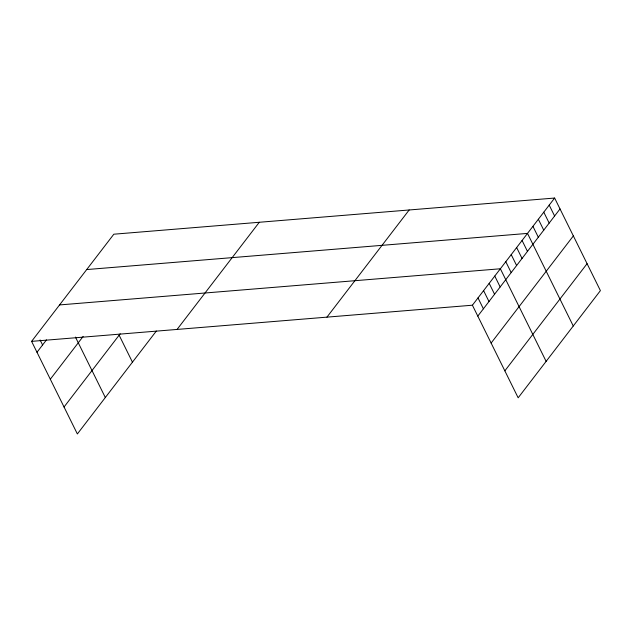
<?xml version="1.0" encoding="UTF-8"?>
<svg xmlns="http://www.w3.org/2000/svg" width="632" height="632" viewBox="0 0 632 632"><rect width="100%" height="100%" fill="white"/><g stroke="black" fill="none" stroke-linecap="round" stroke-linejoin="round"><path stroke-width="0.95" d="M156.333 331.042L77.365 433.955L31.6 341.367L113.831 234.203L554.635 198.045L600.4 290.633L518.169 397.797L472.412 305.209L554.635 198.045M36.988 352.269L46.492 339.882M50.315 379.224L83.155 336.422M64.037 407L120.214 333.783M177.071 329.43L259.294 222.274M326.942 317.138L409.173 209.974M477.8 316.111L560.023 208.947M491.119 343.065L573.35 235.902M504.849 370.842L587.081 263.678M86.695 269.564L527.507 233.405L573.264 326.001M59.558 304.932L500.37 268.774L546.127 361.362M31.6 341.367L472.412 305.209M549.208 205.116L554.604 216.018M543.781 212.186L549.176 223.088M538.361 219.265L543.749 230.167M532.934 226.335L538.322 237.237M522.079 240.476L527.467 251.386M516.652 247.554L522.04 258.456M511.225 254.625L516.613 265.527M505.798 261.695L511.185 272.597M494.777 276.058L500.165 286.96M489.184 283.341L494.572 294.243M483.591 290.633L488.986 301.535M478.005 297.917L483.393 308.819M119.132 335.197L132.451 362.16M75.445 337.069L105.315 397.52M40.093 339.945L42.581 344.977"/></g></svg>
